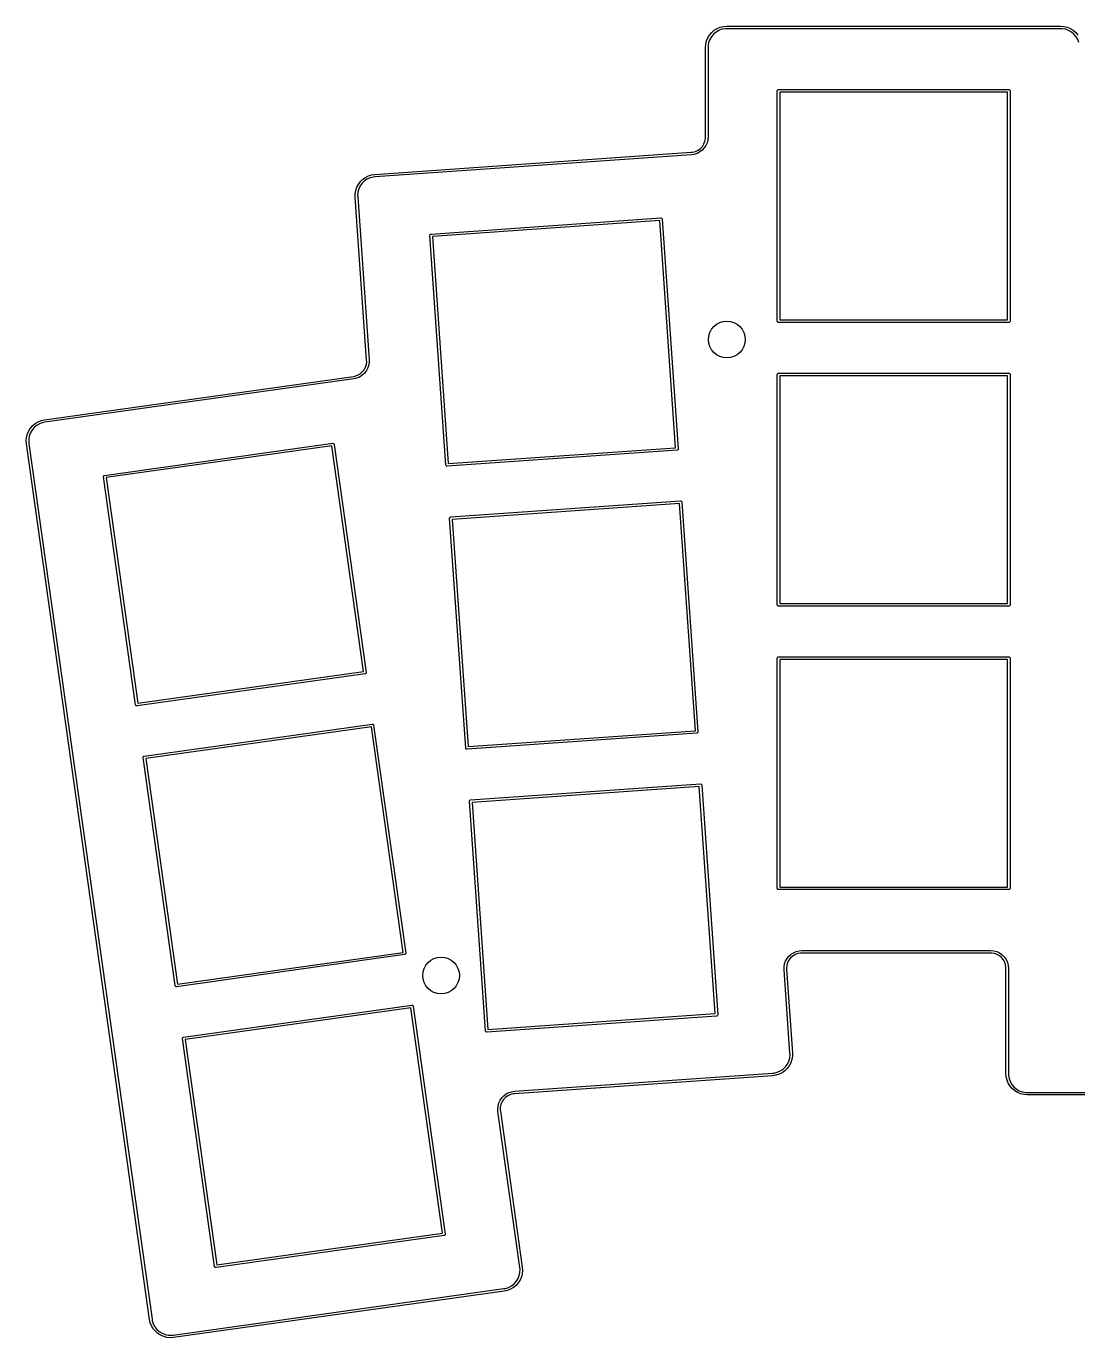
# Model space of a CAD drawing. Extents: x 33 to 165, y -128 to -28.
# Drawn here: x 32.8 to 95.8, y -106.5 to -27.9 of the extents above; entities that cross this region are included whole.
import ezdxf

# ---------------------------------------------------------------- set-up
doc = ezdxf.new("R2010")
doc.units = 0
doc.layers.add('BLACK', color=7, linetype='CONTINUOUS')

msp = doc.modelspace()

# ---------------------------------------------------------------- linework, layer by layer
at = {"layer": 'BLACK', "linetype": 'CONTINUOUS'}
for p, q in [((73.707542, -28.381136), (73.837476, -28.229)), ((73.837476, -28.229), (73.989608, -28.099062)), ((74.091298, -28.20549), (73.940504, -28.332025)), ((73.989608, -28.099062), (74.160193, -27.994521)), ((74.261773, -28.107059), (74.091298, -28.20549)), ((74.160193, -27.994521), (74.345031, -27.917951)), ((74.446749, -28.039725), (74.261773, -28.107059)), ((74.345031, -27.917951), (74.539571, -27.871236)), ((74.640607, -28.005533), (74.446749, -28.039725)), ((74.539571, -27.871236), (74.739023, -27.855528)), ((74.738703, -28.005528), (74.640607, -28.005533)), ((74.739028, -28.00556), (74.738703, -28.005528)), ((74.739023, -27.855528), (74.739024, -27.85556)), ((74.739024, -27.85556), (74.739028, -27.85556)), ((74.739028, -27.85556), (94.739028, -27.85556)), ((74.739032, -28.00556), (74.739028, -28.00556)), ((94.739026, -28.00556), (74.739032, -28.00556)), ((94.837451, -28.005562), (94.739026, -28.00556)), ((94.739028, -27.85556), (94.739029, -27.85556)), ((94.739029, -27.85556), (94.73903, -27.85556)), ((94.73903, -27.85556), (94.938482, -27.871261)), ((95.031309, -28.039748), (94.837451, -28.005562)), ((94.938482, -27.871261), (95.133024, -27.91797)), ((95.216286, -28.107077), (95.031309, -28.039748)), ((95.133024, -27.91797), (95.317863, -27.994535)), ((95.386762, -28.205502), (95.216286, -28.107077)), ((95.317863, -27.994535), (95.48845, -28.099071)), ((95.537558, -28.332034), (95.386762, -28.205502)), ((95.48845, -28.099071), (95.640585, -28.229006)), ((95.640585, -28.229006), (95.770521, -28.381139)), ((73.464028, -29.130557), (73.479731, -28.931105)), ((73.479731, -28.931105), (73.52644, -28.736563)), ((73.52644, -28.736563), (73.603006, -28.551723)), ((73.603006, -28.551723), (73.707542, -28.381136)), ((73.61403, -29.032137), (73.614028, -29.130557)), ((73.648218, -28.838278), (73.61403, -29.032137)), ((73.715547, -28.6533), (73.648218, -28.838278)), ((73.813972, -28.482823), (73.715547, -28.6533)), ((73.940504, -28.332025), (73.813972, -28.482823)), ((95.664091, -28.482828), (95.537558, -28.332034)), ((95.762519, -28.653304), (95.664091, -28.482828)), ((95.829849, -28.83828), (95.762519, -28.653304)), ((73.464028, -29.13056), (73.464028, -29.130557)), ((73.464028, -34.488677), (73.464028, -29.13056)), ((73.614028, -29.130557), (73.614028, -29.13056)), ((73.614028, -29.13056), (73.614028, -34.488675)), ((77.764028, -31.73056), (77.765469, -31.715928)), ((77.764028, -45.53056), (77.764028, -31.73056)), ((77.765469, -31.715928), (77.776668, -31.688892)), ((77.776668, -31.688892), (77.79736, -31.6682)), ((77.79736, -31.6682), (77.824396, -31.657001)), ((77.824396, -31.657001), (77.839028, -31.65556)), ((77.839028, -31.65556), (91.639028, -31.65556)), ((77.914028, -31.80556), (77.914028, -45.45556)), ((91.564028, -31.80556), (77.914028, -31.80556)), ((91.564028, -45.45556), (91.564028, -31.80556)), ((91.639028, -31.65556), (91.65366, -31.657001)), ((91.65366, -31.657001), (91.680696, -31.6682)), ((91.680696, -31.6682), (91.701388, -31.688892)), ((91.701388, -31.688892), (91.712587, -31.715928)), ((91.712587, -31.715928), (91.714028, -31.73056)), ((91.714028, -31.73056), (91.714028, -45.53056)), ((73.431682, -34.746747), (73.464151, -34.57572)), ((73.464028, -34.488678), (73.464028, -34.488677)), ((73.464028, -34.488679), (73.464028, -34.488678)), ((73.464151, -34.57572), (73.464028, -34.488679)), ((73.614028, -34.488675), (73.599116, -34.667129)), ((72.690392, -35.405435), (72.858741, -35.361123)), ((72.858741, -35.361123), (73.015868, -35.286186)), ((73.015868, -35.286186), (73.15626, -35.183254)), ((73.261437, -35.284752), (73.119257, -35.393624)), ((73.15626, -35.183254), (73.274986, -35.055942)), ((73.383569, -35.153788), (73.261437, -35.284752)), ((73.274986, -35.055942), (73.367881, -34.908717)), ((73.367881, -34.908717), (73.431682, -34.746747)), ((73.482265, -35.004365), (73.383569, -35.153788)), ((73.554785, -34.84063), (73.482265, -35.004365)), ((73.599116, -34.667129), (73.554785, -34.84063)), ((53.659457, -36.736124), (72.603553, -35.411424)), ((72.614008, -35.561058), (53.669914, -36.885759)), ((72.603553, -35.411424), (72.603555, -35.411424)), ((72.603554, -35.411379), (72.690392, -35.405435)), ((72.603558, -35.411423), (72.603554, -35.411379)), ((72.603555, -35.411424), (72.603558, -35.411423)), ((72.61401, -35.561059), (72.614008, -35.561058)), ((72.614016, -35.561058), (72.614009, -35.561058)), ((72.614009, -35.561058), (72.61401, -35.561059)), ((72.616932, -35.560563), (72.614016, -35.561058)), ((72.790987, -35.533699), (72.616932, -35.560563)), ((72.960977, -35.477381), (72.790987, -35.533699)), ((73.119257, -35.393624), (72.960977, -35.477381)), ((52.928838, -37.031332), (53.091722, -36.915158)), ((53.091722, -36.915158), (53.270775, -36.825897)), ((53.380728, -36.940292), (53.200896, -37.020346)), ((53.270775, -36.825897), (53.461587, -36.765746)), ((53.571729, -36.892682), (53.380728, -36.940292)), ((53.461587, -36.765746), (53.656254, -36.736666)), ((53.669913, -36.885823), (53.571729, -36.892682)), ((53.656254, -36.736666), (53.65945, -36.736125)), ((53.65945, -36.736125), (53.659456, -36.736124)), ((53.659456, -36.736124), (53.659457, -36.736124)), ((53.66991, -36.885758), (53.669908, -36.88576)), ((53.669908, -36.88576), (53.669913, -36.885823)), ((53.669914, -36.885759), (53.66991, -36.885758)), ((52.478239, -37.896898), (52.511259, -37.699573)), ((52.511259, -37.699573), (52.574742, -37.509843)), ((52.574742, -37.509843), (52.667126, -37.332382)), ((52.694096, -37.603322), (52.639838, -37.792542)), ((52.667126, -37.332382), (52.786135, -37.171558)), ((52.780389, -37.426399), (52.694096, -37.603322)), ((52.896096, -37.26715), (52.780389, -37.426399)), ((52.786135, -37.171558), (52.928838, -37.031332)), ((53.037699, -37.130414), (52.896096, -37.26715)), ((53.200896, -37.020346), (53.037699, -37.130414)), ((52.476496, -38.096957), (52.478239, -37.896898)), ((52.476496, -38.096958), (52.476496, -38.096957)), ((53.159335, -47.862016), (52.476496, -38.096958)), ((52.639838, -37.792542), (52.619264, -37.98831)), ((52.619264, -37.98831), (52.626131, -38.086493)), ((52.626131, -38.086493), (52.62613, -38.086493)), ((52.62613, -38.086493), (52.62613, -38.086494)), ((52.62613, -38.086494), (53.30897, -47.851559)), ((57.016973, -40.310623), (70.783357, -39.347984)), ((70.719003, -39.502849), (57.102253, -40.455025)), ((71.67118, -53.119598), (70.719003, -39.502849)), ((70.783357, -39.347984), (70.798054, -39.348401)), ((70.798054, -39.348401), (70.825805, -39.357686)), ((70.825805, -39.357686), (70.84789, -39.376884)), ((70.84789, -39.376884), (70.860948, -39.403073)), ((70.860948, -39.403073), (70.863406, -39.417569)), ((70.863406, -39.417569), (71.826046, -53.183952)), ((56.947388, -40.390672), (56.947805, -40.375975)), ((57.910028, -54.157056), (56.947388, -40.390672)), ((56.947805, -40.375975), (56.95709, -40.348224)), ((56.95709, -40.348224), (56.976288, -40.326139)), ((56.976288, -40.326139), (57.002477, -40.313081)), ((57.002477, -40.313081), (57.016973, -40.310623)), ((57.102253, -40.455025), (58.05443, -54.071775)), ((77.765469, -45.545192), (77.764028, -45.53056)), ((77.776668, -45.572228), (77.765469, -45.545192)), ((77.79736, -45.59292), (77.776668, -45.572228)), ((77.824396, -45.604119), (77.79736, -45.59292)), ((77.914028, -45.45556), (91.564028, -45.45556)), ((91.680696, -45.59292), (91.65366, -45.604119)), ((91.701388, -45.572228), (91.680696, -45.59292)), ((91.712587, -45.545192), (91.701388, -45.572228)), ((91.714028, -45.53056), (91.712587, -45.545192)), ((77.839028, -45.60556), (77.824396, -45.604119)), ((91.639028, -45.60556), (77.839028, -45.60556)), ((91.65366, -45.604119), (91.639028, -45.60556)), ((53.145057, -48.121719), (53.165524, -47.948841)), ((53.159335, -47.862019), (53.159335, -47.862016)), ((53.165524, -47.948841), (53.159335, -47.862019)), ((53.30897, -47.851563), (53.306531, -48.030621)), ((53.30897, -47.851559), (53.308969, -47.85156)), ((53.308969, -47.85156), (53.308971, -47.851563)), ((53.308971, -47.851563), (53.30897, -47.851563)), ((52.616376, -48.774603), (52.767888, -48.688872)), ((52.767888, -48.688872), (52.900753, -48.576388)), ((53.012758, -48.670295), (52.878528, -48.788827)), ((52.900753, -48.576388), (53.010306, -48.441096)), ((53.010306, -48.441096), (53.092705, -48.287746)), ((53.125451, -48.531127), (53.012758, -48.670295)), ((53.092705, -48.287746), (53.145057, -48.121719)), ((53.213481, -48.375183), (53.125451, -48.531127)), ((53.274404, -48.20679), (53.213481, -48.375183)), ((53.306531, -48.030621), (53.274404, -48.20679)), ((77.764028, -48.73056), (77.765469, -48.715928)), ((77.764028, -62.53056), (77.764028, -48.73056)), ((77.765469, -48.715928), (77.776668, -48.688892)), ((77.776668, -48.688892), (77.79736, -48.6682)), ((77.79736, -48.6682), (77.824396, -48.657001)), ((77.824396, -48.657001), (77.839028, -48.65556)), ((77.839028, -48.65556), (91.639028, -48.65556)), ((91.639028, -48.65556), (91.65366, -48.657001)), ((91.65366, -48.657001), (91.680696, -48.6682)), ((91.680696, -48.6682), (91.701388, -48.688892)), ((91.701388, -48.688892), (91.712587, -48.715928)), ((91.712587, -48.715928), (91.714028, -48.73056)), ((91.714028, -48.73056), (91.714028, -62.53056)), ((33.865844, -51.442478), (52.365324, -48.842546)), ((52.3862, -48.991086), (33.88672, -51.591018)), ((52.365324, -48.842546), (52.365585, -48.842535)), ((52.365585, -48.842535), (52.451533, -48.830572)), ((52.386204, -48.991084), (52.3862, -48.991086)), ((52.386206, -48.991085), (52.386204, -48.991084)), ((52.38621, -48.99111), (52.386206, -48.991085)), ((52.560846, -48.951491), (52.38621, -48.99111)), ((52.451533, -48.830572), (52.616376, -48.774603)), ((52.726484, -48.883434), (52.560846, -48.951491)), ((52.878528, -48.788827), (52.726484, -48.883434)), ((77.914028, -48.80556), (77.914028, -62.45556)), ((91.564028, -48.80556), (77.914028, -48.80556)), ((91.564028, -62.45556), (91.564028, -48.80556)), ((33.025043, -51.937772), (33.157613, -51.787931)), ((33.273123, -51.879175), (33.141406, -52.025459)), ((33.157613, -51.787931), (33.311991, -51.660673)), ((33.428241, -51.757985), (33.273123, -51.879175)), ((33.311991, -51.660673), (33.484376, -51.559132)), ((33.602046, -51.665571), (33.428241, -51.757985)), ((33.484376, -51.559132), (33.670522, -51.485806)), ((33.789259, -51.604742), (33.602046, -51.665571)), ((33.670522, -51.485806), (33.86038, -51.443714)), ((33.886724, -51.591043), (33.789259, -51.604742)), ((33.86038, -51.443714), (33.86165, -51.443189)), ((33.86165, -51.443189), (33.863634, -51.442993)), ((33.863634, -51.442993), (33.864601, -51.442779)), ((33.864601, -51.442779), (33.865844, -51.442478)), ((33.88672, -51.591018), (33.886724, -51.591043)), ((32.768489, -52.682819), (32.787669, -52.483673)), ((32.787669, -52.483673), (32.837765, -52.289979)), ((32.837765, -52.289979), (32.917545, -52.106506)), ((32.922417, -52.567449), (32.915543, -52.764176)), ((32.917545, -52.106506), (33.025043, -51.937772)), ((32.963348, -52.374905), (32.922417, -52.567449)), ((33.037091, -52.192393), (32.963348, -52.374905)), ((33.141406, -52.025459), (33.037091, -52.192393)), ((32.780697, -52.882509), (32.768489, -52.682819)), ((32.780698, -52.882516), (32.780697, -52.882509)), ((40.156872, -105.366723), (32.780698, -52.882516)), ((32.915543, -52.764176), (32.929237, -52.861637)), ((32.929237, -52.861637), (32.929238, -52.86164)), ((32.929238, -52.86164), (40.305412, -105.345847)), ((37.464533, -54.77406), (51.130232, -52.853472)), ((51.076837, -53.012449), (37.559678, -54.912162)), ((52.976551, -66.529608), (51.076837, -53.012449)), ((51.130232, -52.853472), (51.144921, -52.852862)), ((51.144921, -52.852862), (51.144922, -52.852862)), ((51.144922, -52.852862), (51.144923, -52.852862)), ((51.144923, -52.852862), (51.173254, -52.86019)), ((51.173254, -52.86019), (51.196625, -52.877801)), ((51.196625, -52.877801), (51.206849, -52.895158)), ((51.206849, -52.895158), (51.211477, -52.903015)), ((51.211477, -52.903015), (51.21494, -52.917304)), ((51.21494, -52.917304), (53.135529, -66.583003)), ((71.756461, -53.264001), (57.990077, -54.226641)), ((58.05443, -54.071775), (71.67118, -53.119598)), ((71.770955, -53.261543), (71.756461, -53.264001)), ((71.770957, -53.261543), (71.770955, -53.261543)), ((71.797146, -53.248485), (71.770957, -53.261543)), ((71.816344, -53.2264), (71.797146, -53.248485)), ((71.825629, -53.198649), (71.816344, -53.2264)), ((71.826046, -53.183952), (71.825629, -53.198649)), ((57.912485, -54.17155), (57.910028, -54.157056)), ((57.912486, -54.171552), (57.912485, -54.17155)), ((57.925544, -54.197741), (57.912486, -54.171552)), ((57.947629, -54.216939), (57.925544, -54.197741)), ((57.97538, -54.226224), (57.947629, -54.216939)), ((57.990077, -54.226641), (57.97538, -54.226224)), ((37.400091, -54.844078), (37.407419, -54.815746)), ((37.400701, -54.858768), (37.400091, -54.844078)), ((39.321289, -68.524468), (37.400701, -54.858768)), ((37.407419, -54.815746), (37.42503, -54.792376)), ((37.42503, -54.792376), (37.450244, -54.777523)), ((37.450244, -54.777523), (37.464533, -54.77406)), ((37.559678, -54.912162), (39.459391, -68.429322)), ((58.202833, -57.269212), (71.969217, -56.306572)), ((71.904863, -56.461437), (58.288113, -57.413614)), ((72.85704, -70.078187), (71.904863, -56.461437)), ((71.969217, -56.306572), (71.983914, -56.306989)), ((71.983914, -56.306989), (72.011665, -56.316274)), ((72.011665, -56.316274), (72.03375, -56.335472)), ((72.03375, -56.335472), (72.046808, -56.361661)), ((72.046808, -56.361661), (72.049266, -56.376157)), ((72.049266, -56.376157), (73.011906, -70.142541)), ((58.133248, -57.349261), (58.133665, -57.334564)), ((59.095888, -71.115645), (58.133248, -57.349261)), ((58.133665, -57.334564), (58.14295, -57.306813)), ((58.14295, -57.306813), (58.162148, -57.284728)), ((58.162148, -57.284728), (58.188337, -57.27167)), ((58.188337, -57.27167), (58.202833, -57.269212)), ((58.288113, -57.413614), (59.24029, -71.030364)), ((77.765469, -62.545192), (77.764028, -62.53056)), ((77.776668, -62.572228), (77.765469, -62.545192)), ((77.79736, -62.59292), (77.776668, -62.572228)), ((77.824396, -62.604119), (77.79736, -62.59292)), ((77.839028, -62.60556), (77.824396, -62.604119)), ((91.639028, -62.60556), (77.839028, -62.60556)), ((77.914028, -62.45556), (91.564028, -62.45556)), ((91.65366, -62.604119), (91.639028, -62.60556)), ((91.680696, -62.59292), (91.65366, -62.604119)), ((91.701388, -62.572228), (91.680696, -62.59292)), ((91.712587, -62.545192), (91.701388, -62.572228)), ((91.714028, -62.53056), (91.712587, -62.545192)), ((77.764028, -65.73056), (77.765469, -65.715928)), ((77.764028, -79.53056), (77.764028, -65.73056)), ((77.765469, -65.715928), (77.776668, -65.688892)), ((77.776668, -65.688892), (77.79736, -65.6682)), ((77.79736, -65.6682), (77.824396, -65.657001)), ((77.824396, -65.657001), (77.839028, -65.65556)), ((77.839028, -65.65556), (91.639028, -65.65556)), ((77.914028, -65.80556), (77.914028, -79.45556)), ((91.564028, -65.80556), (77.914028, -65.80556)), ((91.564028, -79.45556), (91.564028, -65.80556)), ((91.639028, -65.65556), (91.65366, -65.657001)), ((91.65366, -65.657001), (91.680696, -65.6682)), ((91.680696, -65.6682), (91.701388, -65.688892)), ((91.701388, -65.688892), (91.712587, -65.715928)), ((91.712587, -65.715928), (91.714028, -65.73056)), ((91.714028, -65.73056), (91.714028, -79.53056)), ((53.071697, -66.667711), (39.405997, -68.5883)), ((39.459391, -68.429322), (52.976551, -66.529608)), ((53.085986, -66.664248), (53.071697, -66.667711)), ((53.111201, -66.649395), (53.085986, -66.664248)), ((53.128812, -66.626025), (53.111201, -66.649395)), ((53.136139, -66.597693), (53.128812, -66.626025)), ((53.135529, -66.583003), (53.136139, -66.597693)), ((39.324752, -68.538757), (39.321289, -68.524468)), ((39.339605, -68.563972), (39.324752, -68.538757)), ((39.362975, -68.581583), (39.339605, -68.563972)), ((39.391307, -68.58891), (39.362975, -68.581583)), ((39.405997, -68.5883), (39.391307, -68.58891)), ((39.830475, -71.608618), (53.496175, -69.688029)), ((53.44278, -69.847006), (39.92562, -71.74672)), ((55.342493, -83.364165), (53.44278, -69.847006)), ((53.496175, -69.688029), (53.510865, -69.687419)), ((53.510865, -69.687419), (53.539197, -69.694747)), ((53.539197, -69.694747), (53.562567, -69.712358)), ((53.562567, -69.712358), (53.57742, -69.737572)), ((53.57742, -69.737572), (53.580883, -69.751861)), ((53.580883, -69.751861), (55.501471, -83.41756)), ((72.942321, -70.22259), (59.175937, -71.18523)), ((59.24029, -71.030364), (72.85704, -70.078187)), ((72.956815, -70.220132), (72.942321, -70.22259)), ((72.956817, -70.220132), (72.956815, -70.220132)), ((72.983006, -70.207074), (72.956817, -70.220132)), ((73.002204, -70.184989), (72.983006, -70.207074)), ((73.011489, -70.157238), (73.002204, -70.184989)), ((73.011906, -70.142541), (73.011489, -70.157238)), ((59.098345, -71.130139), (59.095888, -71.115645)), ((59.098346, -71.130141), (59.098345, -71.130139)), ((59.111404, -71.15633), (59.098346, -71.130141)), ((59.133489, -71.175528), (59.111404, -71.15633)), ((59.16124, -71.184813), (59.133489, -71.175528)), ((59.175937, -71.18523), (59.16124, -71.184813)), ((39.766033, -71.678636), (39.773361, -71.650304)), ((39.766643, -71.693326), (39.766033, -71.678636)), ((41.687232, -85.359025), (39.766643, -71.693326)), ((39.773361, -71.650304), (39.790972, -71.626934)), ((39.790972, -71.626934), (39.816186, -71.612081)), ((39.816186, -71.612081), (39.830475, -71.608618)), ((39.92562, -71.74672), (41.825334, -85.263879)), ((59.388693, -74.227801), (73.155077, -73.265161)), ((73.090723, -73.420026), (59.473973, -74.372203)), ((74.0429, -87.036776), (73.090723, -73.420026)), ((73.155077, -73.265161), (73.169774, -73.265578)), ((73.169774, -73.265578), (73.197525, -73.274863)), ((73.197525, -73.274863), (73.21961, -73.294061)), ((73.21961, -73.294061), (73.232668, -73.32025)), ((73.232668, -73.32025), (73.235126, -73.334746)), ((73.235126, -73.334746), (74.197766, -87.10113)), ((59.319108, -74.30785), (59.319525, -74.293153)), ((60.281748, -88.074234), (59.319108, -74.30785)), ((59.319525, -74.293153), (59.32881, -74.265402)), ((59.32881, -74.265402), (59.348008, -74.243317)), ((59.348008, -74.243317), (59.374197, -74.230259)), ((59.374197, -74.230259), (59.388693, -74.227801)), ((59.473973, -74.372203), (60.42615, -87.988953)), ((77.765469, -79.545192), (77.764028, -79.53056)), ((77.776668, -79.572228), (77.765469, -79.545192)), ((77.79736, -79.59292), (77.776668, -79.572228)), ((77.824396, -79.604119), (77.79736, -79.59292)), ((77.839028, -79.60556), (77.824396, -79.604119)), ((91.639028, -79.60556), (77.839028, -79.60556)), ((77.914028, -79.45556), (91.564028, -79.45556)), ((91.65366, -79.604119), (91.639028, -79.60556)), ((91.680696, -79.59292), (91.65366, -79.604119)), ((91.701388, -79.572228), (91.680696, -79.59292)), ((91.712587, -79.545192), (91.701388, -79.572228)), ((91.714028, -79.53056), (91.712587, -79.545192)), ((78.733796, -83.383136), (78.895348, -83.312878)), ((78.895348, -83.312878), (79.066205, -83.269945)), ((79.066205, -83.269945), (79.24178, -83.255492)), ((79.24178, -83.255492), (79.24178, -83.25556)), ((79.24178, -83.25556), (79.241781, -83.25556)), ((79.241781, -83.25556), (79.241788, -83.25556)), ((79.241788, -83.25556), (90.539028, -83.25556)), ((90.539028, -83.25556), (90.539029, -83.25556)), ((90.539029, -83.25556), (90.53903, -83.25556)), ((90.53903, -83.25556), (90.7257, -83.271896)), ((90.7257, -83.271896), (90.906698, -83.320398)), ((90.906698, -83.320398), (91.076525, -83.399591)), ((55.437639, -83.502268), (41.77194, -85.422857)), ((41.825334, -85.263879), (55.342493, -83.364165)), ((55.451928, -83.498805), (55.437639, -83.502268)), ((55.457452, -83.495551), (55.451928, -83.498805)), ((55.477142, -83.483953), (55.457452, -83.495551)), ((55.494753, -83.460582), (55.477142, -83.483953)), ((55.502081, -83.432251), (55.494753, -83.460582)), ((55.501471, -83.41756), (55.502081, -83.432251)), ((78.171567, -84.229389), (78.202465, -84.055951)), ((78.202465, -84.055951), (78.261272, -83.889888)), ((78.261272, -83.889888), (78.34641, -83.735659)), ((78.381158, -83.980891), (78.332027, -84.142706)), ((78.34641, -83.735659), (78.455592, -83.597403)), ((78.458807, -83.830662), (78.381158, -83.980891)), ((78.455592, -83.597403), (78.585887, -83.478835)), ((78.5624, -83.696997), (78.458807, -83.830662)), ((78.688506, -83.584324), (78.5624, -83.696997)), ((78.585887, -83.478835), (78.733796, -83.383136)), ((78.832947, -83.496376), (78.688506, -83.584324)), ((78.990937, -83.436066), (78.832947, -83.496376)), ((79.157242, -83.405394), (78.990937, -83.436066)), ((79.241089, -83.405491), (79.157242, -83.405394)), ((79.241788, -83.40556), (79.241089, -83.405491)), ((79.241796, -83.40556), (79.241788, -83.40556)), ((90.539026, -83.40556), (79.241796, -83.40556)), ((90.619953, -83.405561), (90.539026, -83.40556)), ((90.779348, -83.43367), (90.619953, -83.405561)), ((90.93144, -83.48903), (90.779348, -83.43367)), ((91.071609, -83.569958), (90.93144, -83.48903)), ((91.195597, -83.673995), (91.071609, -83.569958)), ((91.076525, -83.399591), (91.230021, -83.50707)), ((91.299636, -83.797982), (91.195597, -83.673995)), ((91.230021, -83.50707), (91.362522, -83.63957)), ((91.380566, -83.93815), (91.299636, -83.797982)), ((91.362522, -83.63957), (91.470003, -83.793064)), ((91.435927, -84.090242), (91.380566, -83.93815)), ((91.464038, -84.249636), (91.435927, -84.090242)), ((91.470003, -83.793064), (91.549198, -83.96289)), ((91.549198, -83.96289), (91.597702, -84.143887)), ((78.169407, -84.405546), (78.169406, -84.405544)), ((78.169406, -84.405544), (78.169407, -84.405544)), ((78.169407, -84.405544), (78.171567, -84.229389)), ((78.169407, -84.405548), (78.169407, -84.405546)), ((78.519024, -89.405308), (78.169407, -84.405548)), ((78.332027, -84.142706), (78.313041, -84.310746)), ((78.313041, -84.310746), (78.319042, -84.395088)), ((78.319042, -84.395088), (78.319041, -84.39509)), ((78.319041, -84.39509), (78.668657, -89.394842)), ((91.464028, -84.33056), (91.464039, -84.330438)), ((91.464028, -90.63056), (91.464028, -84.33056)), ((91.464039, -84.330438), (91.464038, -84.249636)), ((91.597702, -84.143887), (91.61404, -84.330557)), ((91.61404, -84.330557), (91.614028, -84.330557)), ((91.614028, -84.330557), (91.614028, -84.33056)), ((91.614028, -84.33056), (91.614028, -90.63056)), ((41.690695, -85.373314), (41.687232, -85.359025)), ((41.705548, -85.398529), (41.690695, -85.373314)), ((41.728918, -85.416139), (41.705548, -85.398529)), ((41.75725, -85.423467), (41.728918, -85.416139)), ((41.77194, -85.422857), (41.75725, -85.423467)), ((42.196418, -88.443175), (55.862117, -86.522586)), ((55.808722, -86.681563), (42.291563, -88.581277)), ((57.708436, -100.198722), (55.808722, -86.681563)), ((55.862117, -86.522586), (55.876807, -86.521976)), ((55.876807, -86.521976), (55.905139, -86.529304)), ((55.905139, -86.529304), (55.928509, -86.546915)), ((55.928509, -86.546915), (55.943362, -86.572129)), ((55.943362, -86.572129), (55.946825, -86.586418)), ((55.946825, -86.586418), (57.867414, -100.252117)), ((74.128181, -87.181179), (60.361797, -88.143819)), ((60.42615, -87.988953), (74.0429, -87.036776)), ((74.142675, -87.178721), (74.128181, -87.181179)), ((74.142677, -87.178721), (74.142675, -87.178721)), ((74.168866, -87.165663), (74.142677, -87.178721)), ((74.188064, -87.143578), (74.168866, -87.165663)), ((74.197349, -87.115827), (74.188064, -87.143578)), ((74.197766, -87.10113), (74.197349, -87.115827)), ((42.131976, -88.513193), (42.139304, -88.484861)), ((42.132586, -88.527883), (42.131976, -88.513193)), ((44.053175, -102.193582), (42.132586, -88.527883)), ((42.139304, -88.484861), (42.156915, -88.461491)), ((42.156915, -88.461491), (42.182129, -88.446638)), ((42.182129, -88.446638), (42.196418, -88.443175)), ((42.291563, -88.581277), (44.191277, -102.098436)), ((60.284205, -88.088728), (60.281748, -88.074234)), ((60.284206, -88.08873), (60.284205, -88.088728)), ((60.297264, -88.114919), (60.284206, -88.08873)), ((60.319349, -88.134117), (60.297264, -88.114919)), ((60.3471, -88.143402), (60.319349, -88.134117)), ((60.361797, -88.143819), (60.3471, -88.143402)), ((78.505316, -89.699264), (78.52589, -89.503494)), ((78.52589, -89.503494), (78.519023, -89.405309)), ((78.519023, -89.405309), (78.519024, -89.405309)), ((78.519024, -89.405309), (78.519024, -89.405308)), ((78.666915, -89.594906), (78.633895, -89.792234)), ((78.668658, -89.394843), (78.666915, -89.594906)), ((78.668657, -89.394842), (78.668658, -89.394843)), ((77.944261, -90.471484), (78.107457, -90.36141)), ((78.107457, -90.36141), (78.24906, -90.224668)), ((78.359023, -90.320259), (78.216321, -90.460489)), ((78.24906, -90.224668), (78.364765, -90.065415)), ((78.47803, -90.159431), (78.359023, -90.320259)), ((78.364765, -90.065415), (78.451058, -89.888488)), ((78.451058, -89.888488), (78.505316, -89.699264)), ((78.570413, -89.981966), (78.47803, -90.159431)), ((78.633895, -89.792234), (78.570413, -89.981966)), ((62.01575, -91.687076), (77.474751, -90.606078)), ((77.485214, -90.755712), (62.026218, -91.836709)), ((77.474751, -90.606078), (77.475131, -90.606088)), ((77.475131, -90.606088), (77.475242, -90.606044)), ((77.475241, -90.606027), (77.573426, -90.599164)), ((77.475242, -90.606044), (77.475241, -90.606027)), ((77.485585, -90.755648), (77.485214, -90.755712)), ((77.485702, -90.755678), (77.485585, -90.755648)), ((77.683574, -90.726095), (77.4857, -90.755662)), ((77.4857, -90.755662), (77.485702, -90.755678)), ((77.573426, -90.599164), (77.764429, -90.551546)), ((77.874387, -90.665936), (77.683574, -90.726095)), ((77.764429, -90.551546), (77.944261, -90.471484)), ((78.053439, -90.576668), (77.874387, -90.665936)), ((78.216321, -90.460489), (78.053439, -90.576668)), ((91.464088, -90.631173), (91.464028, -90.63056)), ((91.479731, -90.830013), (91.464088, -90.631173)), ((91.526432, -91.024558), (91.479731, -90.830013)), ((91.602993, -91.209401), (91.526432, -91.024558)), ((91.614028, -90.63056), (91.614028, -90.630563)), ((91.614028, -90.630563), (91.61404, -90.630563)), ((91.61404, -90.630563), (91.614037, -90.728987)), ((91.614037, -90.728987), (91.648215, -90.922847)), ((91.648215, -90.922847), (91.715537, -91.107827)), ((91.715537, -91.107827), (91.81396, -91.278305)), ((61.255324, -92.08295), (61.377032, -91.955587)), ((61.377032, -91.955587), (61.517906, -91.849811)), ((61.62471, -91.955863), (61.486756, -92.053665)), ((61.517906, -91.849811), (61.674164, -91.768463)), ((61.778107, -91.884688), (61.62471, -91.955863)), ((61.674164, -91.768463), (61.841609, -91.713725)), ((61.941864, -91.842499), (61.778107, -91.884688)), ((61.841609, -91.713725), (62.015745, -91.687069)), ((62.026144, -91.836708), (61.941864, -91.842499)), ((62.015745, -91.687069), (62.015746, -91.687076)), ((62.015746, -91.687076), (62.015747, -91.687076)), ((62.015747, -91.687076), (62.01575, -91.687076)), ((62.026214, -91.83671), (62.026144, -91.836708)), ((62.026218, -91.836709), (62.026214, -91.83671)), ((91.707528, -91.379992), (91.602993, -91.209401)), ((91.837463, -91.532128), (91.707528, -91.379992)), ((91.81396, -91.278305), (91.940491, -91.429101)), ((91.989598, -91.662065), (91.837463, -91.532128)), ((91.940491, -91.429101), (92.091286, -91.555634)), ((92.160187, -91.766601), (91.989598, -91.662065)), ((92.091286, -91.555634), (92.261763, -91.654058)), ((92.34503, -91.843164), (92.160187, -91.766601)), ((92.261763, -91.654058), (92.446742, -91.721383)), ((92.539575, -91.889867), (92.34503, -91.843164)), ((92.446742, -91.721383), (92.640601, -91.755562)), ((92.73902, -91.905559), (92.539575, -91.889867)), ((92.640601, -91.755562), (92.739026, -91.75556)), ((92.739028, -91.90556), (92.73902, -91.905559)), ((92.739026, -91.75556), (92.739028, -91.75556)), ((92.739028, -91.75556), (96.479028, -91.75556)), ((92.73903, -91.90556), (92.739028, -91.90556)), ((96.479026, -91.90556), (92.73903, -91.90556)), ((61.016068, -92.733191), (61.034794, -92.558024)), ((61.026196, -92.908991), (61.016068, -92.733191)), ((61.034794, -92.558024), (61.081876, -92.388267)), ((61.081876, -92.388267), (61.15605, -92.228479)), ((61.15605, -92.228479), (61.255324, -92.08295)), ((61.170092, -92.63553), (61.162873, -92.804481)), ((61.207817, -92.470687), (61.170092, -92.63553)), ((61.274798, -92.315413), (61.207817, -92.470687)), ((61.368816, -92.174853), (61.274798, -92.315413)), ((61.486756, -92.053665), (61.368816, -92.174853)), ((61.0262, -92.909068), (61.026196, -92.908991)), ((62.338877, -102.249245), (61.0262, -92.909068)), ((61.162873, -92.804481), (61.174742, -92.888196)), ((61.174742, -92.888196), (61.174741, -92.8882)), ((61.174741, -92.8882), (62.487417, -102.22837)), ((57.803582, -100.336825), (44.137883, -102.257414)), ((44.191277, -102.098436), (57.708436, -100.198722)), ((57.817871, -100.333362), (57.803582, -100.336825)), ((57.843086, -100.318509), (57.817871, -100.333362)), ((57.860696, -100.295139), (57.843086, -100.318509)), ((57.868024, -100.266807), (57.860696, -100.295139)), ((57.867414, -100.252117), (57.868024, -100.266807)), ((44.056638, -102.207871), (44.053175, -102.193582)), ((44.071491, -102.233086), (44.056638, -102.207871)), ((44.092937, -102.249246), (44.071491, -102.233086)), ((44.094861, -102.250696), (44.092937, -102.249246)), ((44.123193, -102.258024), (44.094861, -102.250696)), ((44.137883, -102.257414), (44.123193, -102.258024)), ((62.126715, -103.08544), (62.231029, -102.918502)), ((62.231029, -102.918502), (62.304771, -102.735988)), ((62.304771, -102.735988), (62.3457, -102.543441)), ((62.352572, -102.346712), (62.338876, -102.249245)), ((62.338876, -102.249245), (62.338877, -102.249245)), ((62.3457, -102.543441), (62.352572, -102.346712)), ((62.430355, -102.820913), (62.350576, -103.004389)), ((62.48045, -102.627216), (62.430355, -102.820913)), ((62.499628, -102.428068), (62.48045, -102.627216)), ((62.487417, -102.22837), (62.487419, -102.228423)), ((62.487419, -102.228423), (62.499628, -102.428068)), ((41.576038, -106.303328), (61.381393, -103.519867)), ((61.402271, -103.668407), (41.59691, -106.451869)), ((61.381393, -103.519867), (61.381394, -103.519867)), ((61.381394, -103.519867), (61.381395, -103.519867)), ((61.381395, -103.519867), (61.381423, -103.519865)), ((61.381423, -103.519865), (61.47886, -103.50617)), ((61.402272, -103.668407), (61.402271, -103.668406)), ((61.402271, -103.668406), (61.402271, -103.668407)), ((61.402273, -103.66841), (61.402272, -103.668407)), ((61.404716, -103.667868), (61.402273, -103.66841)), ((61.406465, -103.667696), (61.404716, -103.667868)), ((61.407583, -103.667232), (61.406465, -103.667696)), ((61.597599, -103.625104), (61.407583, -103.667232)), ((61.47886, -103.50617), (61.666074, -103.445338)), ((61.783747, -103.551775), (61.597599, -103.625104)), ((61.666074, -103.445338), (61.83988, -103.352921)), ((61.956132, -103.450231), (61.783747, -103.551775)), ((61.83988, -103.352921), (61.994998, -103.231727)), ((62.110509, -103.32297), (61.956132, -103.450231)), ((61.994998, -103.231727), (62.126715, -103.08544)), ((62.243079, -103.173126), (62.110509, -103.32297)), ((62.350576, -103.004389), (62.243079, -103.173126)), ((40.156848, -105.366731), (40.156873, -105.366727)), ((40.157583, -105.370045), (40.156848, -105.366731)), ((40.156873, -105.366727), (40.156872, -105.366723)), ((40.157583, -105.370917), (40.157583, -105.370045)), ((40.157998, -105.371921), (40.157583, -105.370917)), ((40.200162, -105.562055), (40.157998, -105.371921)), ((40.273496, -105.7482), (40.200162, -105.562055)), ((40.375045, -105.920582), (40.273496, -105.7482)), ((40.305412, -105.345847), (40.305422, -105.346097)), ((40.305422, -105.346097), (40.31909, -105.443312)), ((40.31909, -105.443312), (40.379929, -105.630525)), ((40.502309, -106.074957), (40.375045, -105.920582)), ((40.379929, -105.630525), (40.472351, -105.804329)), ((40.472351, -105.804329), (40.593548, -105.959446)), ((40.652154, -106.207525), (40.502309, -106.074957)), ((40.593548, -105.959446), (40.739838, -106.091161)), ((40.739838, -106.091161), (40.906777, -106.195475)), ((40.820891, -106.315021), (40.652154, -106.207525)), ((41.004367, -106.3948), (40.820891, -106.315021)), ((40.906777, -106.195475), (41.089292, -106.269217)), ((41.198063, -106.444896), (41.004367, -106.3948)), ((41.089292, -106.269217), (41.28184, -106.310148)), ((41.39721, -106.464076), (41.198063, -106.444896)), ((41.28184, -106.310148), (41.478569, -106.317023)), ((41.5969, -106.451869), (41.39721, -106.464076)), ((41.478569, -106.317023), (41.576037, -106.303328)), ((41.576037, -106.303328), (41.576038, -106.303328)), ((41.596907, -106.451869), (41.5969, -106.451869)), ((41.596908, -106.451869), (41.596907, -106.45187)), ((41.596907, -106.45187), (41.596907, -106.451869)), ((41.59691, -106.451869), (41.596908, -106.451869))]:
    msp.add_line(p, q, dxfattribs=at)
at = {"layer": 'BLACK'}
for centre in [(74.739028, -46.63056), (57.618507, -84.751919)]:
    msp.add_circle(centre, 1.1, dxfattribs=at)
at = {"layer": 'WHITE'}
for centre in [(74.739028, -46.63056), (57.618507, -84.751919)]:
    msp.add_circle(centre, 1.099999, dxfattribs=at)

doc.saveas('drawing.dxf')
